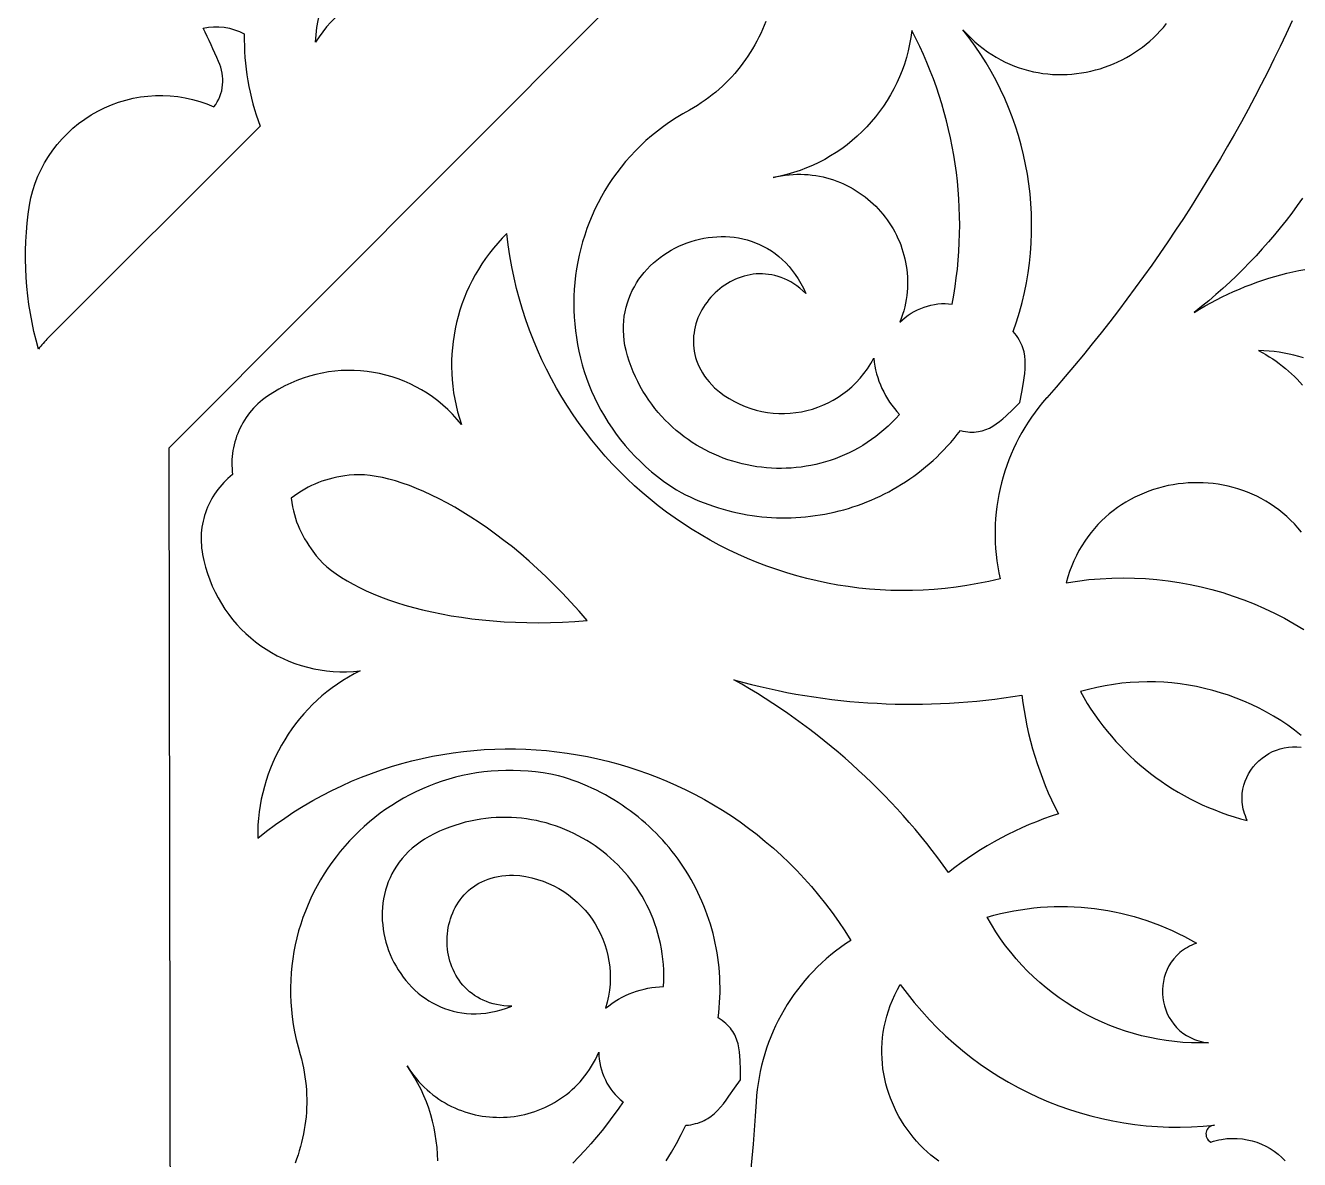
# Model space of a CAD drawing. Extents: x -570 to 570, y -425 to 425.
# Drawn here: x -149.9 to -50.5, y 1.6 to 90.1 of the extents above; entities that cross this region are included whole.
import ezdxf

# ---------------------------------------------------------------- set-up
doc = ezdxf.new("R2010")
doc.units = 0
doc.layers.add('LAYER_1', color=18, linetype='CONTINUOUS')

msp = doc.modelspace()

# ---------------------------------------------------------------- linework, layer by layer
at = {"layer": 'LAYER_1'}
for points in [[(-138.549, -6.855), (-138.656, 57.137), (-93.497, 102.42)], [(-51.107, 90.416), (-51.57, 89.417), (-52.042, 88.422), (-52.523, 87.432), (-53.013, 86.447), (-53.512, 85.467), (-54.021, 84.492), (-54.537, 83.521), (-55.063, 82.556), (-55.598, 81.595), (-56.141, 80.64), (-56.693, 79.69), (-57.254, 78.745), (-57.824, 77.805), (-58.402, 76.871), (-58.988, 75.942), (-59.584, 75.019), (-60.187, 74.101), (-60.8, 73.189), (-61.42, 72.283), (-62.049, 71.382), (-62.687, 70.487), (-63.332, 69.597), (-63.986, 68.714), (-64.649, 67.837), (-65.319, 66.965), (-65.998, 66.1), (-66.684, 65.241), (-67.379, 64.388), (-68.082, 63.541), (-68.793, 62.7), (-69.511, 61.866), (-70.238, 61.039), (-70.244, 61.025), (-70.558, 60.66), (-70.859, 60.287), (-71.149, 59.907), (-71.425, 59.519), (-71.69, 59.124), (-71.942, 58.723), (-72.182, 58.315), (-72.409, 57.901), (-72.623, 57.481), (-72.825, 57.056), (-73.013, 56.625), (-73.189, 56.19), (-73.352, 55.75), (-73.502, 55.305), (-73.639, 54.857), (-73.762, 54.405), (-73.872, 53.949), (-73.969, 53.49), (-74.053, 53.029), (-74.123, 52.565), (-74.179, 52.099), (-74.222, 51.63), (-74.251, 51.161), (-74.266, 50.69), (-74.267, 50.218), (-74.254, 49.745), (-74.227, 49.271), (-74.186, 48.798), (-74.131, 48.325), (-74.062, 47.852), (-73.978, 47.38), (-73.88, 46.909), (-74.739, 46.711), (-75.597, 46.537), (-76.454, 46.388), (-77.31, 46.263), (-78.164, 46.163), (-79.015, 46.086), (-79.865, 46.033), (-80.711, 46.004), (-81.554, 45.997), (-82.394, 46.013), (-83.229, 46.052), (-84.061, 46.114), (-84.887, 46.197), (-85.709, 46.303), (-86.525, 46.43), (-87.335, 46.578), (-88.139, 46.748), (-88.937, 46.938), (-89.728, 47.149), (-90.512, 47.38), (-91.288, 47.631), (-92.056, 47.902), (-92.815, 48.193), (-93.566, 48.503), (-94.308, 48.832), (-95.041, 49.18), (-95.764, 49.547), (-96.477, 49.932), (-97.179, 50.334), (-97.87, 50.755), (-98.55, 51.193), (-99.219, 51.649), (-99.876, 52.121), (-100.52, 52.61), (-101.152, 53.116), (-101.77, 53.638), (-102.375, 54.177), (-102.967, 54.73), (-103.544, 55.3), (-104.107, 55.884), (-104.655, 56.484), (-105.188, 57.099), (-105.705, 57.727), (-106.206, 58.371), (-106.692, 59.028), (-107.16, 59.699), (-107.611, 60.383), (-108.045, 61.08), (-108.461, 61.791), (-108.859, 62.514), (-109.239, 63.25), (-109.6, 63.998), (-109.941, 64.758), (-110.263, 65.529), (-110.565, 66.312), (-110.847, 67.107), (-111.108, 67.912), (-111.349, 68.728), (-111.567, 69.554), (-111.764, 70.39), (-111.939, 71.237), (-112.092, 72.093), (-112.221, 72.958), (-112.328, 73.833), (-112.691, 73.465), (-113.039, 73.086), (-113.371, 72.696), (-113.688, 72.297), (-113.99, 71.888), (-114.276, 71.47), (-114.546, 71.044), (-114.8, 70.609), (-115.038, 70.167), (-115.26, 69.718), (-115.467, 69.262), (-115.656, 68.8), (-115.83, 68.331), (-115.987, 67.858), (-116.127, 67.38), (-116.25, 66.897), (-116.357, 66.41), (-116.447, 65.92), (-116.52, 65.427), (-116.575, 64.931), (-116.613, 64.432), (-116.634, 63.933), (-116.638, 63.431), (-116.624, 62.93), (-116.592, 62.427), (-116.542, 61.925), (-116.475, 61.424), (-116.389, 60.923), (-116.286, 60.424), (-116.164, 59.927), (-116.024, 59.432), (-115.865, 58.94), (-116.204, 59.35), (-116.559, 59.74), (-116.929, 60.11), (-117.314, 60.459), (-117.711, 60.788), (-118.121, 61.096), (-118.543, 61.384), (-118.976, 61.65), (-119.419, 61.896), (-119.871, 62.12), (-120.332, 62.323), (-120.8, 62.505), (-121.276, 62.665), (-121.757, 62.803), (-122.245, 62.919), (-122.736, 63.014), (-123.231, 63.086), (-123.73, 63.136), (-124.23, 63.164), (-124.732, 63.169), (-125.234, 63.151), (-125.736, 63.111), (-126.237, 63.048), (-126.736, 62.961), (-127.233, 62.851), (-127.726, 62.718), (-128.215, 62.562), (-128.699, 62.382), (-129.176, 62.178), (-129.648, 61.95), (-130.111, 61.698), (-130.567, 61.422), (-130.779, 61.295), (-130.984, 61.16), (-131.183, 61.019), (-131.375, 60.871), (-131.56, 60.716), (-131.738, 60.556), (-131.909, 60.39), (-132.073, 60.219), (-132.23, 60.042), (-132.38, 59.86), (-132.523, 59.673), (-132.658, 59.482), (-132.786, 59.286), (-132.907, 59.086), (-133.02, 58.882), (-133.125, 58.675), (-133.222, 58.464), (-133.312, 58.25), (-133.394, 58.033), (-133.468, 57.813), (-133.534, 57.591), (-133.592, 57.366), (-133.642, 57.139), (-133.683, 56.911), (-133.717, 56.681), (-133.742, 56.449), (-133.758, 56.217), (-133.766, 55.983), (-133.765, 55.749), (-133.756, 55.515), (-133.738, 55.28), (-133.711, 55.046), (-133.893, 54.898), (-134.07, 54.744), (-134.239, 54.585), (-134.403, 54.419), (-134.56, 54.248), (-134.71, 54.072), (-134.854, 53.891), (-134.99, 53.705), (-135.12, 53.514), (-135.243, 53.319), (-135.359, 53.12), (-135.467, 52.916), (-135.568, 52.709), (-135.661, 52.499), (-135.747, 52.285), (-135.826, 52.067), (-135.896, 51.847), (-135.959, 51.625), (-136.013, 51.399), (-136.059, 51.172), (-136.097, 50.942), (-136.127, 50.711), (-136.148, 50.477), (-136.161, 50.243), (-136.165, 50.007), (-136.16, 49.77), (-136.147, 49.533), (-136.124, 49.295), (-136.092, 49.056), (-136.051, 48.818), (-136.001, 48.579), (-135.941, 48.341), (-135.812, 47.824), (-135.661, 47.319), (-135.487, 46.825), (-135.292, 46.344), (-135.076, 45.876), (-134.84, 45.42), (-134.584, 44.979), (-134.309, 44.551), (-134.016, 44.138), (-133.706, 43.741), (-133.378, 43.358), (-133.034, 42.992), (-132.675, 42.642), (-132.301, 42.309), (-131.912, 41.994), (-131.51, 41.696), (-131.095, 41.417), (-130.667, 41.157), (-130.228, 40.915), (-129.778, 40.694), (-129.318, 40.493), (-128.848, 40.312), (-128.37, 40.153), (-127.883, 40.015), (-127.388, 39.899), (-126.886, 39.806), (-126.378, 39.736), (-125.865, 39.689), (-125.346, 39.667), (-124.823, 39.668), (-124.297, 39.695), (-123.767, 39.747), (-124.226, 39.51), (-124.674, 39.257), (-125.111, 38.991), (-125.536, 38.71), (-125.95, 38.415), (-126.351, 38.106), (-126.74, 37.785), (-127.116, 37.451), (-127.48, 37.105), (-127.831, 36.747), (-128.168, 36.378), (-128.492, 35.997), (-128.802, 35.606), (-129.098, 35.205), (-129.38, 34.794), (-129.648, 34.373), (-129.9, 33.944), (-130.138, 33.506), (-130.36, 33.059), (-130.567, 32.605), (-130.758, 32.143), (-130.934, 31.675), (-131.093, 31.199), (-131.235, 30.718), (-131.361, 30.231), (-131.47, 29.738), (-131.562, 29.24), (-131.636, 28.738), (-131.693, 28.231), (-131.732, 27.72), (-131.752, 27.207), (-131.754, 26.69), (-131.063, 27.235), (-130.361, 27.758), (-129.649, 28.258), (-128.929, 28.735), (-128.2, 29.19), (-127.462, 29.622), (-126.717, 30.032), (-125.964, 30.419), (-125.205, 30.784), (-124.439, 31.127), (-123.667, 31.447), (-122.889, 31.746), (-122.106, 32.022), (-121.318, 32.277), (-120.526, 32.51), (-119.731, 32.721), (-118.931, 32.91), (-118.129, 33.078), (-117.324, 33.224), (-116.517, 33.348), (-115.708, 33.452), (-114.899, 33.534), (-114.088, 33.594), (-113.277, 33.634), (-112.465, 33.652), (-111.655, 33.649), (-110.845, 33.626), (-110.037, 33.581), (-109.23, 33.516), (-108.426, 33.43), (-107.624, 33.323), (-106.826, 33.196), (-106.03, 33.048), (-105.239, 32.88), (-104.453, 32.692), (-103.671, 32.483), (-102.894, 32.254), (-102.124, 32.005), (-101.359, 31.736), (-100.601, 31.446), (-99.85, 31.137), (-99.106, 30.809), (-98.371, 30.46), (-97.643, 30.092), (-96.925, 29.704), (-96.215, 29.296), (-95.516, 28.87), (-94.826, 28.423), (-94.147, 27.958), (-93.479, 27.473), (-92.822, 26.969), (-92.177, 26.446), (-91.544, 25.905), (-90.924, 25.344), (-90.317, 24.764), (-89.724, 24.166), (-89.145, 23.548), (-88.58, 22.913), (-88.03, 22.258), (-87.495, 21.586), (-86.976, 20.895), (-86.474, 20.185), (-85.988, 19.457), (-85.519, 18.712), (-85.92, 18.447), (-86.312, 18.171), (-86.695, 17.884), (-87.067, 17.587), (-87.43, 17.28), (-87.782, 16.964), (-88.125, 16.637), (-88.456, 16.301), (-88.778, 15.956), (-89.088, 15.603), (-89.388, 15.241), (-89.677, 14.87), (-89.954, 14.492), (-90.22, 14.106), (-90.475, 13.712), (-90.717, 13.311), (-90.949, 12.903), (-91.168, 12.489), (-91.375, 12.068), (-91.569, 11.641), (-91.751, 11.208), (-91.921, 10.77), (-92.078, 10.326), (-92.222, 9.877), (-92.353, 9.423), (-92.47, 8.965), (-92.574, 8.503), (-92.665, 8.037), (-92.742, 7.566), (-92.805, 7.093), (-92.854, 6.616), (-92.889, 6.136), (-92.894, 6.122), (-92.962, 5.023), (-93.04, 3.925), (-93.128, 2.828), (-93.227, 1.732), (-93.335, 0.638)], [(-92.142, 90.37), (-92.265, 90.057), (-92.396, 89.747), (-92.536, 89.44), (-92.682, 89.137), (-92.837, 88.837), (-92.999, 88.54), (-93.169, 88.247), (-93.346, 87.959), (-93.531, 87.674), (-93.723, 87.394), (-93.922, 87.118), (-94.129, 86.847), (-94.343, 86.581), (-94.565, 86.32), (-94.794, 86.064), (-95.029, 85.813), (-95.272, 85.568), (-95.522, 85.329), (-95.779, 85.096), (-96.043, 84.868), (-96.314, 84.647), (-96.592, 84.432), (-96.877, 84.224), (-97.168, 84.023), (-97.466, 83.828), (-97.771, 83.641), (-98.083, 83.461), (-98.617, 83.161), (-99.135, 82.848), (-99.637, 82.52), (-100.123, 82.179), (-100.592, 81.824), (-101.046, 81.457), (-101.483, 81.078), (-101.904, 80.688), (-102.308, 80.285), (-102.697, 79.872), (-103.069, 79.449), (-103.425, 79.016), (-103.764, 78.573), (-104.088, 78.121), (-104.394, 77.66), (-104.685, 77.192), (-104.959, 76.715), (-105.217, 76.232), (-105.458, 75.741), (-105.683, 75.244), (-105.892, 74.741), (-106.084, 74.233), (-106.26, 73.72), (-106.419, 73.202), (-106.562, 72.68), (-106.688, 72.154), (-106.797, 71.625), (-106.891, 71.093), (-106.967, 70.559), (-107.027, 70.023), (-107.071, 69.485), (-107.097, 68.946), (-107.108, 68.407), (-107.101, 67.868), (-107.078, 67.329), (-107.038, 66.791), (-106.982, 66.254), (-106.909, 65.719), (-106.819, 65.185), (-106.713, 64.655), (-106.589, 64.127), (-106.449, 63.603), (-106.293, 63.083), (-106.119, 62.567), (-105.929, 62.056), (-105.721, 61.55), (-105.497, 61.049), (-105.257, 60.555), (-104.999, 60.068), (-104.724, 59.587), (-104.433, 59.114), (-104.125, 58.649), (-103.799, 58.193), (-103.457, 57.745), (-103.098, 57.306), (-102.722, 56.877), (-102.329, 56.458), (-101.919, 56.05), (-101.491, 55.653), (-101.047, 55.267), (-100.586, 54.894), (-100.108, 54.532), (-99.612, 54.184), (-99.1, 53.849), (-98.747, 53.657), (-98.391, 53.475), (-98.033, 53.302), (-97.672, 53.137), (-97.309, 52.982), (-96.944, 52.835), (-96.577, 52.697), (-96.208, 52.568), (-95.837, 52.448), (-95.465, 52.337), (-95.092, 52.234), (-94.717, 52.14), (-94.341, 52.054), (-93.964, 51.977), (-93.586, 51.909), (-93.207, 51.849), (-92.828, 51.798), (-92.449, 51.755), (-92.069, 51.721), (-91.689, 51.695), (-91.309, 51.678), (-90.929, 51.669), (-90.549, 51.669), (-90.17, 51.676), (-89.792, 51.692), (-89.414, 51.717), (-89.037, 51.749), (-88.661, 51.79), (-88.286, 51.839), (-87.912, 51.896), (-87.54, 51.961), (-87.169, 52.034), (-86.8, 52.116), (-86.432, 52.205), (-86.067, 52.302), (-85.704, 52.408), (-85.343, 52.521), (-84.985, 52.642), (-84.629, 52.771), (-84.275, 52.908), (-83.925, 53.053), (-83.577, 53.206), (-83.233, 53.366), (-82.892, 53.534), (-82.554, 53.71), (-82.219, 53.893), (-81.889, 54.084), (-81.562, 54.283), (-81.239, 54.489), (-80.92, 54.703), (-80.606, 54.925), (-80.295, 55.153), (-79.99, 55.39), (-79.689, 55.634), (-79.392, 55.885), (-79.101, 56.143), (-78.815, 56.409), (-78.534, 56.683), (-78.258, 56.963), (-77.988, 57.251), (-77.723, 57.546), (-77.464, 57.848), (-77.211, 58.158), (-76.965, 58.475), (-76.771, 58.431), (-76.583, 58.397), (-76.401, 58.373), (-76.225, 58.359), (-76.054, 58.353), (-75.888, 58.357), (-75.727, 58.369), (-75.57, 58.389), (-75.417, 58.417), (-75.268, 58.453), (-74.981, 58.547), (-74.705, 58.669), (-74.437, 58.817), (-74.177, 58.988), (-73.92, 59.181), (-73.664, 59.392), (-73.408, 59.621), (-72.882, 60.12), (-72.322, 60.66), (-72.186, 61.462), (-72.053, 62.217), (-71.997, 62.579), (-71.951, 62.933), (-71.92, 63.279), (-71.907, 63.618), (-71.916, 63.951), (-71.949, 64.279), (-72.009, 64.603), (-72.051, 64.763), (-72.102, 64.924), (-72.16, 65.083), (-72.229, 65.242), (-72.306, 65.401), (-72.394, 65.56), (-72.492, 65.718), (-72.6, 65.877), (-72.72, 66.036), (-72.852, 66.195), (-72.595, 66.947), (-72.364, 67.703), (-72.159, 68.464), (-71.978, 69.228), (-71.823, 69.996), (-71.692, 70.766), (-71.587, 71.537), (-71.506, 72.31), (-71.451, 73.084), (-71.419, 73.858), (-71.413, 74.631), (-71.43, 75.403), (-71.472, 76.174), (-71.539, 76.942), (-71.629, 77.707), (-71.744, 78.47), (-71.882, 79.228), (-72.045, 79.981), (-72.231, 80.73), (-72.441, 81.472), (-72.674, 82.209), (-72.931, 82.938), (-73.211, 83.66), (-73.514, 84.374), (-73.841, 85.079), (-74.191, 85.775), (-74.563, 86.461), (-74.959, 87.137), (-75.377, 87.802), (-75.818, 88.455), (-76.282, 89.096), (-76.768, 89.724), (-76.467, 89.398), (-76.159, 89.088), (-75.844, 88.795), (-75.522, 88.519), (-75.193, 88.26), (-74.859, 88.017), (-74.519, 87.79), (-74.174, 87.579), (-73.825, 87.385), (-73.471, 87.206), (-73.113, 87.042), (-72.751, 86.894), (-72.387, 86.762), (-72.019, 86.644), (-71.65, 86.542), (-71.278, 86.454), (-70.904, 86.381), (-70.53, 86.322), (-70.154, 86.278), (-69.779, 86.248), (-69.403, 86.232), (-69.027, 86.229), (-68.653, 86.241), (-68.279, 86.266), (-67.907, 86.304), (-67.537, 86.355), (-67.169, 86.42), (-66.804, 86.497), (-66.442, 86.588), (-66.083, 86.69), (-65.728, 86.805), (-65.378, 86.933), (-65.032, 87.072), (-64.691, 87.224), (-64.356, 87.387), (-64.027, 87.561), (-63.703, 87.748), (-63.387, 87.945), (-63.077, 88.154), (-62.775, 88.373), (-62.48, 88.604), (-62.194, 88.845), (-61.917, 89.096), (-61.648, 89.358), (-61.388, 89.63), (-61.139, 89.912), (-60.899, 90.204)], [(-50.297, 76.607), (-50.714, 76.016), (-51.141, 75.432), (-51.578, 74.856), (-52.026, 74.288), (-52.485, 73.728), (-52.953, 73.177), (-53.431, 72.633), (-53.92, 72.098), (-54.418, 71.572), (-54.926, 71.054), (-55.444, 70.545), (-55.971, 70.046), (-56.508, 69.555), (-57.054, 69.074), (-57.61, 68.602), (-58.174, 68.14), (-58.748, 67.688), (-58.318, 67.949), (-57.885, 68.201), (-57.449, 68.443), (-57.009, 68.675), (-56.566, 68.899), (-56.12, 69.113), (-55.671, 69.317), (-55.219, 69.512), (-54.765, 69.698), (-54.308, 69.874), (-53.848, 70.041), (-53.387, 70.199), (-52.923, 70.347), (-52.458, 70.486), (-51.99, 70.616), (-51.521, 70.736), (-51.05, 70.847), (-50.578, 70.949), (-50.105, 71.042)], [(-50.225, 64.144), (-50.591, 64.256), (-50.963, 64.355), (-51.341, 64.443), (-51.724, 64.519), (-52.113, 64.583), (-52.506, 64.634), (-52.905, 64.673), (-53.309, 64.698), (-53.717, 64.71), (-53.434, 64.556), (-53.157, 64.395), (-52.885, 64.228), (-52.62, 64.055), (-52.36, 63.876), (-52.106, 63.691), (-51.858, 63.501), (-51.615, 63.305), (-51.379, 63.104), (-51.149, 62.898), (-50.925, 62.686), (-50.707, 62.47), (-50.29, 62.023)], [(-50.378, 50.555), (-50.649, 50.882), (-50.931, 51.194), (-51.223, 51.492), (-51.525, 51.775), (-51.835, 52.043), (-52.155, 52.297), (-52.482, 52.536), (-52.816, 52.761), (-53.158, 52.971), (-53.507, 53.167), (-53.862, 53.348), (-54.222, 53.515), (-54.588, 53.668), (-54.959, 53.806), (-55.333, 53.93), (-55.712, 54.04), (-56.094, 54.135), (-56.479, 54.216), (-56.867, 54.283), (-57.256, 54.336), (-57.647, 54.375), (-58.039, 54.4), (-58.431, 54.41), (-58.824, 54.407), (-59.216, 54.389), (-59.607, 54.358), (-59.997, 54.312), (-60.385, 54.253), (-60.771, 54.18), (-61.154, 54.093), (-61.533, 53.992), (-61.909, 53.877), (-62.281, 53.748), (-62.648, 53.606), (-63.011, 53.45), (-63.367, 53.28), (-63.718, 53.097), (-64.061, 52.9), (-64.398, 52.69), (-64.728, 52.465), (-65.049, 52.228), (-65.362, 51.977), (-65.666, 51.712), (-65.961, 51.434), (-66.246, 51.142), (-66.521, 50.837), (-66.785, 50.519), (-67.037, 50.187), (-67.278, 49.842), (-67.507, 49.484), (-67.723, 49.113), (-67.926, 48.728), (-68.115, 48.33), (-68.29, 47.919), (-68.451, 47.495), (-68.596, 47.058), (-68.726, 46.607), (-67.838, 46.743), (-66.949, 46.849), (-66.061, 46.924), (-65.174, 46.97), (-64.289, 46.986), (-63.406, 46.972), (-62.527, 46.93), (-61.652, 46.858), (-60.781, 46.758), (-59.916, 46.63), (-59.057, 46.473), (-58.204, 46.289), (-57.359, 46.076), (-56.521, 45.837), (-55.692, 45.57), (-54.873, 45.277), (-54.064, 44.957), (-53.265, 44.611), (-52.478, 44.238), (-51.703, 43.84), (-50.94, 43.416), (-50.191, 42.967)], [(-50.402, 34.707), (-50.921, 35.109), (-51.453, 35.492), (-51.996, 35.855), (-52.55, 36.198), (-53.113, 36.521), (-53.687, 36.825), (-54.27, 37.108), (-54.861, 37.37), (-55.46, 37.613), (-56.066, 37.834), (-56.68, 38.035), (-57.3, 38.215), (-57.925, 38.374), (-58.556, 38.511), (-59.191, 38.627), (-59.83, 38.722), (-60.473, 38.795), (-61.119, 38.846), (-61.767, 38.875), (-62.417, 38.882), (-63.069, 38.866), (-63.721, 38.828), (-64.373, 38.768), (-65.025, 38.685), (-65.676, 38.578), (-66.325, 38.449), (-66.972, 38.297), (-67.617, 38.121), (-67.353, 37.656), (-67.077, 37.199), (-66.79, 36.75), (-66.493, 36.31), (-66.185, 35.878), (-65.866, 35.455), (-65.537, 35.042), (-65.198, 34.637), (-64.85, 34.241), (-64.492, 33.855), (-64.124, 33.479), (-63.748, 33.112), (-63.362, 32.756), (-62.968, 32.409), (-62.565, 32.073), (-62.153, 31.746), (-61.734, 31.431), (-61.306, 31.126), (-60.871, 30.832), (-60.428, 30.549), (-59.978, 30.277), (-59.521, 30.017), (-59.057, 29.768), (-58.586, 29.531), (-58.109, 29.305), (-57.625, 29.092), (-57.136, 28.89), (-56.64, 28.701), (-56.139, 28.525), (-55.632, 28.361), (-55.12, 28.209), (-54.603, 28.071), (-54.683, 28.251), (-54.754, 28.431), (-54.815, 28.61), (-54.868, 28.789), (-54.912, 28.967), (-54.948, 29.144), (-54.975, 29.319), (-54.994, 29.494), (-55.008, 29.838), (-54.992, 30.175), (-54.946, 30.505), (-54.872, 30.826), (-54.772, 31.136), (-54.647, 31.435), (-54.498, 31.722), (-54.327, 31.996), (-54.136, 32.255), (-53.925, 32.498), (-53.696, 32.724), (-53.451, 32.932), (-53.191, 33.121), (-52.917, 33.29), (-52.631, 33.438), (-52.335, 33.563), (-52.029, 33.665), (-51.715, 33.742), (-51.394, 33.793), (-51.069, 33.817), (-50.739, 33.814), (-50.408, 33.781)], [(-99.899, 1.537), (-99.489, 2.207), (-99.098, 2.891), (-98.729, 3.591), (-98.381, 4.305), (-98.176, 4.325), (-97.979, 4.353), (-97.79, 4.389), (-97.609, 4.433), (-97.435, 4.484), (-97.268, 4.542), (-97.107, 4.607), (-96.953, 4.679), (-96.805, 4.757), (-96.662, 4.841), (-96.39, 5.028), (-96.136, 5.238), (-95.895, 5.468), (-95.665, 5.718), (-95.444, 5.985), (-95.227, 6.268), (-95.011, 6.565), (-94.573, 7.194), (-94.105, 7.859), (-94.121, 8.637), (-94.142, 9.361), (-94.163, 9.704), (-94.195, 10.034), (-94.242, 10.351), (-94.306, 10.656), (-94.391, 10.949), (-94.501, 11.23), (-94.566, 11.366), (-94.639, 11.5), (-94.719, 11.63), (-94.807, 11.758), (-94.904, 11.882), (-95.01, 12.004), (-95.125, 12.123), (-95.25, 12.24), (-95.385, 12.354), (-95.531, 12.465), (-95.688, 12.573), (-95.856, 12.679), (-95.808, 13.078), (-95.77, 13.475), (-95.74, 13.872), (-95.72, 14.268), (-95.708, 14.662), (-95.706, 15.055), (-95.713, 15.447), (-95.728, 15.838), (-95.753, 16.226), (-95.786, 16.613), (-95.827, 16.998), (-95.878, 17.381), (-95.936, 17.762), (-96.003, 18.141), (-96.079, 18.517), (-96.162, 18.891), (-96.254, 19.262), (-96.354, 19.63), (-96.461, 19.996), (-96.577, 20.359), (-96.701, 20.718), (-96.832, 21.075), (-96.971, 21.428), (-97.117, 21.777), (-97.271, 22.123), (-97.433, 22.466), (-97.602, 22.804), (-97.778, 23.139), (-97.961, 23.469), (-98.151, 23.795), (-98.349, 24.118), (-98.553, 24.435), (-98.764, 24.748), (-98.982, 25.057), (-99.207, 25.36), (-99.439, 25.659), (-99.676, 25.953), (-99.921, 26.242), (-100.172, 26.525), (-100.429, 26.803), (-100.692, 27.076), (-100.962, 27.343), (-101.238, 27.604), (-101.519, 27.859), (-101.807, 28.109), (-102.1, 28.352), (-102.399, 28.589), (-102.704, 28.82), (-103.015, 29.044), (-103.331, 29.262), (-103.652, 29.473), (-103.979, 29.677), (-104.311, 29.874), (-104.649, 30.064), (-104.991, 30.247), (-105.339, 30.423), (-105.691, 30.591), (-106.049, 30.752), (-106.411, 30.905), (-106.778, 31.05), (-107.15, 31.188), (-107.526, 31.317), (-107.906, 31.438), (-108.292, 31.551), (-108.891, 31.674), (-109.488, 31.776), (-110.082, 31.857), (-110.672, 31.916), (-111.259, 31.956), (-111.841, 31.975), (-112.42, 31.974), (-112.994, 31.954), (-113.563, 31.914), (-114.127, 31.856), (-114.685, 31.779), (-115.237, 31.684), (-115.784, 31.572), (-116.324, 31.441), (-116.857, 31.294), (-117.383, 31.129), (-117.902, 30.948), (-118.414, 30.751), (-118.917, 30.538), (-119.412, 30.31), (-119.899, 30.066), (-120.377, 29.807), (-120.845, 29.534), (-121.305, 29.246), (-121.754, 28.945), (-122.194, 28.63), (-122.623, 28.302), (-123.041, 27.96), (-123.449, 27.606), (-123.845, 27.24), (-124.229, 26.862), (-124.602, 26.473), (-124.963, 26.072), (-125.311, 25.66), (-125.646, 25.237), (-125.968, 24.804), (-126.277, 24.361), (-126.572, 23.909), (-126.853, 23.447), (-127.12, 22.976), (-127.372, 22.496), (-127.609, 22.008), (-127.831, 21.512), (-128.038, 21.009), (-128.228, 20.498), (-128.403, 19.98), (-128.561, 19.455), (-128.702, 18.924), (-128.827, 18.387), (-128.933, 17.844), (-129.023, 17.295), (-129.094, 16.742), (-129.147, 16.184), (-129.182, 15.622), (-129.197, 15.055), (-129.194, 14.485), (-129.171, 13.911), (-129.128, 13.334), (-129.065, 12.754), (-128.982, 12.172), (-128.878, 11.588), (-128.753, 11.002), (-128.607, 10.415), (-128.439, 9.826), (-128.345, 9.479), (-128.261, 9.131), (-128.186, 8.783), (-128.122, 8.435), (-128.067, 8.087), (-128.021, 7.739), (-127.985, 7.391), (-127.958, 7.044), (-127.94, 6.697), (-127.931, 6.351), (-127.932, 6.006), (-127.941, 5.662), (-127.96, 5.32), (-127.987, 4.978), (-128.022, 4.639), (-128.067, 4.301), (-128.119, 3.965), (-128.181, 3.63), (-128.25, 3.298), (-128.328, 2.969), (-128.414, 2.642), (-128.508, 2.317), (-128.61, 1.996), (-128.72, 1.677), (-128.837, 1.361)], [(-78.652, 1.497), (-78.966, 1.734), (-79.27, 1.982), (-79.565, 2.24), (-79.851, 2.509), (-80.127, 2.788), (-80.392, 3.077), (-80.648, 3.375), (-80.892, 3.681), (-81.125, 3.997), (-81.347, 4.32), (-81.557, 4.652), (-81.756, 4.991), (-81.941, 5.337), (-82.114, 5.69), (-82.274, 6.05), (-82.421, 6.416), (-82.554, 6.787), (-82.674, 7.164), (-82.779, 7.546), (-82.869, 7.933), (-82.945, 8.324), (-83.005, 8.719), (-83.05, 9.117), (-83.079, 9.519), (-83.092, 9.924), (-83.089, 10.332), (-83.069, 10.742), (-83.032, 11.153), (-82.977, 11.566), (-82.905, 11.981), (-82.814, 12.396), (-82.706, 12.812), (-82.579, 13.228), (-82.432, 13.643), (-82.267, 14.058), (-82.082, 14.472), (-81.877, 14.885), (-81.652, 15.296), (-81.118, 14.574), (-80.562, 13.873), (-79.985, 13.194), (-79.388, 12.537), (-78.772, 11.902), (-78.137, 11.29), (-77.483, 10.701), (-76.812, 10.135), (-76.125, 9.593), (-75.42, 9.075), (-74.701, 8.581), (-73.966, 8.111), (-73.217, 7.666), (-72.455, 7.246), (-71.679, 6.852), (-70.892, 6.483), (-70.092, 6.14), (-69.282, 5.823), (-68.461, 5.533), (-67.631, 5.269), (-66.792, 5.033), (-65.944, 4.824), (-65.089, 4.643), (-64.227, 4.489), (-63.358, 4.365), (-62.483, 4.268), (-61.604, 4.201), (-60.72, 4.162), (-59.833, 4.153), (-58.942, 4.174), (-58.049, 4.225), (-57.154, 4.307), (-57.283, 4.292), (-57.398, 4.257), (-57.502, 4.205), (-57.591, 4.137), (-57.667, 4.057), (-57.729, 3.967), (-57.775, 3.868), (-57.806, 3.764), (-57.822, 3.656), (-57.82, 3.547), (-57.802, 3.439), (-57.767, 3.334), (-57.713, 3.236), (-57.642, 3.145), (-57.551, 3.065), (-57.44, 2.998), (-57.231, 3.063), (-57.021, 3.12), (-56.812, 3.168), (-56.605, 3.208), (-56.192, 3.264), (-55.784, 3.288), (-55.382, 3.282), (-54.987, 3.247), (-54.601, 3.184), (-54.223, 3.094), (-53.855, 2.979), (-53.498, 2.838), (-53.153, 2.673), (-52.821, 2.486), (-52.503, 2.278), (-52.201, 2.049), (-51.915, 1.8), (-51.646, 1.533)], [(-117.719, 1.535), (-117.736, 2.053), (-117.773, 2.571), (-117.83, 3.088), (-117.908, 3.602), (-118.005, 4.114), (-118.124, 4.623), (-118.262, 5.128), (-118.421, 5.628), (-118.601, 6.124), (-118.801, 6.613), (-119.021, 7.097), (-119.262, 7.573), (-119.523, 8.042), (-119.805, 8.502), (-120.107, 8.954), (-119.936, 8.685), (-119.757, 8.426), (-119.572, 8.177), (-119.38, 7.937), (-119.181, 7.706), (-118.976, 7.484), (-118.765, 7.272), (-118.549, 7.069), (-118.327, 6.876), (-118.1, 6.692), (-117.868, 6.517), (-117.632, 6.351), (-117.391, 6.194), (-117.145, 6.047), (-116.896, 5.909), (-116.644, 5.78), (-116.387, 5.66), (-116.128, 5.549), (-115.866, 5.447), (-115.601, 5.355), (-115.334, 5.271), (-115.065, 5.197), (-114.793, 5.132), (-114.52, 5.075), (-114.246, 5.028), (-113.971, 4.99), (-113.694, 4.96), (-113.417, 4.94), (-113.14, 4.928), (-112.863, 4.926), (-112.585, 4.932), (-112.308, 4.947), (-112.032, 4.971), (-111.757, 5.004), (-111.482, 5.046), (-111.209, 5.096), (-110.938, 5.156), (-110.669, 5.224), (-110.401, 5.3), (-110.137, 5.386), (-109.874, 5.48), (-109.615, 5.583), (-109.359, 5.695), (-109.106, 5.815), (-108.857, 5.944), (-108.612, 6.082), (-108.371, 6.228), (-108.134, 6.383), (-107.902, 6.546), (-107.675, 6.718), (-107.453, 6.899), (-107.237, 7.088), (-107.026, 7.285), (-106.821, 7.491), (-106.622, 7.706), (-106.43, 7.929), (-106.244, 8.16), (-106.065, 8.4), (-105.894, 8.648), (-105.73, 8.904), (-105.573, 9.169), (-105.425, 9.443), (-105.285, 9.724), (-105.153, 10.014), (-105.145, 9.731), (-105.12, 9.451), (-105.079, 9.172), (-105.023, 8.897), (-104.952, 8.627), (-104.866, 8.361), (-104.765, 8.101), (-104.65, 7.847), (-104.521, 7.6), (-104.379, 7.361), (-104.224, 7.131), (-104.057, 6.91), (-103.877, 6.7), (-103.685, 6.5), (-103.482, 6.312), (-103.267, 6.137), (-103.66, 5.566), (-104.064, 5.005), (-104.479, 4.454), (-104.905, 3.912), (-105.341, 3.38), (-105.789, 2.858), (-106.246, 2.346), (-106.714, 1.844), (-107.192, 1.353)]]:
    msp.add_lwpolyline(points, dxfattribs=at)
for points in [[(-123.194, 96.49, -0.350822), (-116.767, 97.015), (-120.933, 92.849, 0.23181), (-127.239, 88.761, -0.231059)], [(-136.011, 89.852, -0.180266), (-132.802, 89.399, 0.092596), (-131.571, 82.211), (-148.082, 65.7, 0.027603), (-148.85, 64.829, -0.10766), (-149.554, 76.045, -0.486535), (-135.164, 83.715, 0.285149), (-134.811, 87.242, 0.015682)]]:
    msp.add_lwpolyline(points, format="xyb", close=True, dxfattribs=at)
for points in [[(-81.685, 66.917), (-81.48, 67.111), (-81.264, 67.293), (-81.039, 67.462), (-80.806, 67.618), (-80.564, 67.759), (-80.315, 67.887), (-80.06, 68.001), (-79.8, 68.1), (-79.534, 68.185), (-79.265, 68.254), (-78.993, 68.308), (-78.718, 68.346), (-78.442, 68.369), (-78.165, 68.375), (-77.888, 68.365), (-77.612, 68.339), (-77.489, 69.02), (-77.38, 69.703), (-77.286, 70.387), (-77.206, 71.071), (-77.141, 71.756), (-77.09, 72.442), (-77.054, 73.128), (-77.032, 73.813), (-77.025, 74.499), (-77.032, 75.184), (-77.053, 75.868), (-77.089, 76.551), (-77.139, 77.233), (-77.203, 77.914), (-77.282, 78.593), (-77.374, 79.27), (-77.481, 79.945), (-77.602, 80.618), (-77.736, 81.288), (-77.885, 81.956), (-78.048, 82.62), (-78.225, 83.281), (-78.416, 83.939), (-78.621, 84.594), (-78.839, 85.244), (-79.072, 85.89), (-79.318, 86.532), (-79.578, 87.169), (-79.852, 87.802), (-80.139, 88.43), (-80.44, 89.052), (-80.755, 89.669), (-80.83, 89.131), (-80.927, 88.6), (-81.044, 88.076), (-81.181, 87.56), (-81.339, 87.053), (-81.516, 86.554), (-81.712, 86.065), (-81.927, 85.586), (-82.159, 85.117), (-82.41, 84.659), (-82.678, 84.212), (-82.963, 83.776), (-83.265, 83.353), (-83.582, 82.942), (-83.915, 82.544), (-84.263, 82.159), (-84.627, 81.789), (-85.004, 81.432), (-85.395, 81.091), (-85.8, 80.765), (-86.218, 80.454), (-86.649, 80.16), (-87.091, 79.883), (-87.546, 79.622), (-88.012, 79.379), (-88.488, 79.154), (-88.975, 78.948), (-89.473, 78.76), (-89.979, 78.592), (-90.495, 78.443), (-91.02, 78.315), (-91.553, 78.208), (-91.242, 78.278), (-90.933, 78.335), (-90.625, 78.382), (-90.319, 78.417), (-90.016, 78.44), (-89.714, 78.453), (-89.415, 78.455), (-89.118, 78.447), (-88.824, 78.428), (-88.533, 78.398), (-88.245, 78.359), (-87.96, 78.31), (-87.679, 78.251), (-87.401, 78.183), (-87.126, 78.105), (-86.856, 78.019), (-86.59, 77.923), (-86.328, 77.819), (-86.07, 77.707), (-85.817, 77.586), (-85.568, 77.457), (-85.324, 77.32), (-85.086, 77.175), (-84.852, 77.022), (-84.624, 76.863), (-84.401, 76.696), (-84.185, 76.522), (-83.974, 76.341), (-83.769, 76.154), (-83.57, 75.96), (-83.377, 75.76), (-83.191, 75.554), (-83.012, 75.343), (-82.84, 75.125), (-82.675, 74.902), (-82.517, 74.674), (-82.366, 74.441), (-82.223, 74.203), (-82.087, 73.96), (-81.959, 73.712), (-81.84, 73.461), (-81.728, 73.205), (-81.625, 72.945), (-81.53, 72.682), (-81.445, 72.415), (-81.368, 72.144), (-81.299, 71.871), (-81.241, 71.594), (-81.191, 71.314), (-81.151, 71.032), (-81.121, 70.748), (-81.101, 70.461), (-81.09, 70.173), (-81.09, 69.882), (-81.1, 69.59), (-81.121, 69.296), (-81.152, 69.001), (-81.194, 68.705), (-81.248, 68.408), (-81.312, 68.111), (-81.388, 67.812), (-81.475, 67.514), (-81.574, 67.215)], [(-96.134, 61.811), (-95.762, 61.502), (-95.378, 61.219), (-94.984, 60.963), (-94.579, 60.733), (-94.166, 60.529), (-93.746, 60.351), (-93.319, 60.198), (-92.887, 60.071), (-92.451, 59.969), (-92.012, 59.892), (-91.57, 59.84), (-91.128, 59.812), (-90.685, 59.809), (-90.244, 59.83), (-89.805, 59.875), (-89.369, 59.944), (-88.938, 60.036), (-88.512, 60.152), (-88.093, 60.291), (-87.681, 60.453), (-87.278, 60.638), (-86.885, 60.845), (-86.503, 61.075), (-86.132, 61.326), (-85.775, 61.6), (-85.432, 61.896), (-85.104, 62.213), (-84.792, 62.552), (-84.497, 62.912), (-84.221, 63.293), (-83.964, 63.694), (-83.728, 64.117), (-83.69, 63.81), (-83.64, 63.506), (-83.577, 63.205), (-83.503, 62.907), (-83.416, 62.614), (-83.317, 62.324), (-83.206, 62.039), (-83.084, 61.759), (-82.95, 61.484), (-82.805, 61.215), (-82.649, 60.952), (-82.483, 60.695), (-82.305, 60.445), (-82.117, 60.202), (-81.918, 59.966), (-81.709, 59.738), (-82.002, 59.417), (-82.303, 59.109), (-82.61, 58.814), (-82.925, 58.532), (-83.245, 58.263), (-83.572, 58.008), (-83.905, 57.765), (-84.243, 57.534), (-84.586, 57.317), (-84.934, 57.113), (-85.287, 56.921), (-85.644, 56.741), (-86.006, 56.574), (-86.37, 56.42), (-86.739, 56.278), (-87.11, 56.149), (-87.484, 56.032), (-87.861, 55.927), (-88.24, 55.835), (-88.621, 55.754), (-89.003, 55.686), (-89.387, 55.63), (-89.771, 55.586), (-90.157, 55.554), (-90.542, 55.533), (-90.928, 55.525), (-91.314, 55.529), (-91.699, 55.544), (-92.083, 55.571), (-92.466, 55.609), (-92.847, 55.659), (-93.227, 55.721), (-93.605, 55.794), (-93.98, 55.879), (-94.353, 55.975), (-94.723, 56.082), (-95.089, 56.201), (-95.452, 56.331), (-95.812, 56.472), (-96.166, 56.624), (-96.517, 56.787), (-96.863, 56.961), (-97.203, 57.146), (-97.539, 57.342), (-97.868, 57.549), (-98.192, 57.766), (-98.509, 57.995), (-98.82, 58.234), (-99.124, 58.483), (-99.42, 58.743), (-99.71, 59.014), (-99.991, 59.295), (-100.264, 59.587), (-100.529, 59.889), (-100.785, 60.201), (-101.032, 60.523), (-101.27, 60.856), (-101.498, 61.199), (-101.717, 61.552), (-101.925, 61.915), (-102.122, 62.288), (-102.309, 62.67), (-102.484, 63.063), (-102.649, 63.466), (-102.802, 63.885), (-102.931, 64.3), (-103.037, 64.708), (-103.119, 65.111), (-103.18, 65.508), (-103.219, 65.898), (-103.237, 66.281), (-103.234, 66.657), (-103.212, 67.027), (-103.17, 67.389), (-103.109, 67.743), (-103.031, 68.089), (-102.935, 68.427), (-102.823, 68.757), (-102.694, 69.078), (-102.549, 69.391), (-102.389, 69.694), (-102.215, 69.988), (-102.027, 70.272), (-101.826, 70.546), (-101.613, 70.811), (-101.387, 71.065), (-101.15, 71.308), (-100.902, 71.54), (-100.643, 71.762), (-100.376, 71.972), (-100.099, 72.171), (-99.813, 72.357), (-99.52, 72.532), (-99.22, 72.695), (-98.913, 72.845), (-98.6, 72.982), (-98.282, 73.106), (-97.959, 73.217), (-97.631, 73.314), (-97.301, 73.398), (-96.967, 73.467), (-96.63, 73.523), (-96.292, 73.564), (-95.953, 73.59), (-95.613, 73.601), (-95.273, 73.597), (-94.934, 73.578), (-94.596, 73.542), (-94.26, 73.491), (-93.926, 73.424), (-93.595, 73.34), (-93.268, 73.24), (-92.945, 73.123), (-92.627, 72.988), (-92.314, 72.836), (-92.008, 72.666), (-91.708, 72.479), (-91.415, 72.273), (-91.13, 72.049), (-90.853, 71.807), (-90.586, 71.545), (-90.328, 71.265), (-90.081, 70.965), (-89.844, 70.645), (-89.619, 70.305), (-89.406, 69.946), (-89.205, 69.566), (-89.018, 69.166), (-89.249, 69.379), (-89.484, 69.575), (-89.721, 69.754), (-89.96, 69.916), (-90.201, 70.062), (-90.444, 70.192), (-90.688, 70.307), (-90.933, 70.405), (-91.179, 70.489), (-91.425, 70.558), (-91.671, 70.613), (-91.917, 70.654), (-92.162, 70.681), (-92.406, 70.695), (-92.648, 70.696), (-92.889, 70.684), (-93.128, 70.659), (-93.365, 70.623), (-93.599, 70.575), (-93.83, 70.516), (-94.058, 70.446), (-94.282, 70.365), (-94.503, 70.274), (-94.719, 70.173), (-94.93, 70.062), (-95.137, 69.942), (-95.338, 69.813), (-95.534, 69.675), (-95.724, 69.529), (-95.908, 69.375), (-96.085, 69.213), (-96.255, 69.045), (-96.419, 68.869), (-96.574, 68.686), (-96.722, 68.498), (-96.862, 68.303), (-96.993, 68.103), (-97.115, 67.898), (-97.228, 67.687), (-97.332, 67.472), (-97.426, 67.253), (-97.51, 67.03), (-97.583, 66.803), (-97.646, 66.573), (-97.697, 66.34), (-97.737, 66.105), (-97.766, 65.867), (-97.782, 65.628), (-97.786, 65.386), (-97.777, 65.144), (-97.755, 64.901), (-97.72, 64.657), (-97.671, 64.413), (-97.608, 64.169), (-97.53, 63.926), (-97.438, 63.683), (-97.331, 63.442), (-97.209, 63.202), (-97.071, 62.963), (-96.917, 62.727), (-96.746, 62.494), (-96.559, 62.263), (-96.356, 62.035)], [(-106.066, 43.663), (-106.698, 44.397), (-107.336, 45.107), (-107.98, 45.792), (-108.628, 46.454), (-109.279, 47.091), (-109.932, 47.704), (-110.587, 48.293), (-111.243, 48.858), (-111.898, 49.398), (-112.551, 49.914), (-113.202, 50.405), (-113.85, 50.872), (-114.493, 51.314), (-115.132, 51.731), (-115.763, 52.124), (-116.388, 52.493), (-117.005, 52.836), (-117.612, 53.155), (-118.209, 53.449), (-118.796, 53.718), (-119.37, 53.962), (-119.931, 54.181), (-120.478, 54.375), (-121.011, 54.544), (-121.527, 54.687), (-122.027, 54.806), (-122.509, 54.899), (-122.972, 54.967), (-123.416, 55.01), (-123.839, 55.027), (-124.24, 55.019), (-124.619, 54.985), (-124.955, 54.939), (-125.278, 54.887), (-125.59, 54.829), (-125.892, 54.763), (-126.184, 54.69), (-126.469, 54.608), (-126.748, 54.518), (-127.02, 54.417), (-127.289, 54.307), (-127.555, 54.185), (-127.819, 54.052), (-128.082, 53.907), (-128.346, 53.749), (-128.612, 53.578), (-128.881, 53.392), (-129.155, 53.192), (-129.102, 52.857), (-129.041, 52.536), (-128.973, 52.226), (-128.896, 51.928), (-128.81, 51.639), (-128.716, 51.358), (-128.611, 51.084), (-128.497, 50.816), (-128.373, 50.552), (-128.238, 50.291), (-128.092, 50.032), (-127.935, 49.773), (-127.767, 49.514), (-127.586, 49.253), (-127.187, 48.718), (-126.942, 48.428), (-126.663, 48.139), (-126.351, 47.853), (-126.007, 47.571), (-125.631, 47.292), (-125.224, 47.018), (-124.786, 46.75), (-124.319, 46.487), (-123.823, 46.231), (-123.299, 45.983), (-122.747, 45.742), (-122.169, 45.51), (-121.564, 45.287), (-120.934, 45.074), (-120.279, 44.871), (-119.601, 44.68), (-118.899, 44.5), (-118.175, 44.333), (-117.428, 44.179), (-116.661, 44.038), (-115.873, 43.912), (-115.066, 43.802), (-114.24, 43.706), (-113.395, 43.628), (-112.533, 43.566), (-111.654, 43.522), (-110.759, 43.496), (-109.848, 43.489), (-108.923, 43.501), (-107.984, 43.534), (-107.031, 43.588)], [(-69.321, 28.592), (-69.902, 28.401), (-70.478, 28.197), (-71.048, 27.979), (-71.613, 27.749), (-72.173, 27.506), (-72.726, 27.25), (-73.273, 26.981), (-73.814, 26.701), (-74.348, 26.407), (-74.875, 26.102), (-75.396, 25.784), (-75.909, 25.455), (-76.414, 25.113), (-76.912, 24.76), (-77.402, 24.395), (-77.884, 24.018), (-78.301, 24.595), (-78.726, 25.165), (-79.158, 25.729), (-79.597, 26.287), (-80.044, 26.838), (-80.499, 27.383), (-80.96, 27.921), (-81.429, 28.453), (-81.905, 28.978), (-82.387, 29.496), (-82.877, 30.007), (-83.374, 30.511), (-83.877, 31.009), (-84.387, 31.499), (-84.904, 31.982), (-85.427, 32.458), (-85.957, 32.927), (-86.494, 33.389), (-87.036, 33.843), (-87.585, 34.29), (-88.14, 34.729), (-88.701, 35.161), (-89.269, 35.585), (-89.842, 36.001), (-90.421, 36.409), (-91.006, 36.81), (-91.596, 37.203), (-92.193, 37.588), (-92.795, 37.964), (-93.402, 38.333), (-94.015, 38.693), (-94.633, 39.045), (-93.948, 38.857), (-93.261, 38.678), (-92.571, 38.509), (-91.88, 38.351), (-91.186, 38.201), (-90.491, 38.062), (-89.795, 37.933), (-89.096, 37.813), (-88.397, 37.703), (-87.696, 37.603), (-86.994, 37.512), (-86.291, 37.432), (-85.586, 37.361), (-84.881, 37.3), (-84.175, 37.248), (-83.469, 37.207), (-82.762, 37.175), (-82.055, 37.152), (-81.347, 37.139), (-80.639, 37.136), (-79.931, 37.143), (-79.223, 37.159), (-78.515, 37.185), (-77.807, 37.221), (-77.1, 37.266), (-76.393, 37.32), (-75.687, 37.385), (-74.981, 37.459), (-74.276, 37.542), (-73.572, 37.635), (-72.869, 37.737), (-72.167, 37.849), (-72.091, 37.244), (-72, 36.641), (-71.896, 36.04), (-71.779, 35.443), (-71.647, 34.849), (-71.502, 34.258), (-71.344, 33.671), (-71.172, 33.088), (-70.986, 32.509), (-70.788, 31.934), (-70.576, 31.364), (-70.351, 30.799), (-70.113, 30.239), (-69.862, 29.684), (-69.598, 29.135)], [(-111.8, 23.813), (-111.319, 23.771), (-110.847, 23.701), (-110.387, 23.604), (-109.938, 23.483), (-109.501, 23.337), (-109.078, 23.167), (-108.668, 22.975), (-108.272, 22.761), (-107.891, 22.526), (-107.525, 22.271), (-107.175, 21.997), (-106.842, 21.705), (-106.526, 21.396), (-106.228, 21.07), (-105.948, 20.729), (-105.688, 20.374), (-105.447, 20.004), (-105.226, 19.622), (-105.027, 19.228), (-104.849, 18.823), (-104.694, 18.409), (-104.561, 17.985), (-104.452, 17.552), (-104.367, 17.113), (-104.306, 16.667), (-104.271, 16.215), (-104.262, 15.759), (-104.28, 15.299), (-104.324, 14.836), (-104.397, 14.371), (-104.498, 13.906), (-104.628, 13.44), (-104.385, 13.631), (-104.135, 13.811), (-103.879, 13.981), (-103.616, 14.139), (-103.347, 14.286), (-103.073, 14.422), (-102.794, 14.546), (-102.51, 14.659), (-102.222, 14.759), (-101.929, 14.848), (-101.633, 14.925), (-101.334, 14.99), (-101.032, 15.042), (-100.727, 15.082), (-100.42, 15.11), (-100.111, 15.124), (-100.093, 15.559), (-100.089, 15.989), (-100.099, 16.415), (-100.123, 16.836), (-100.161, 17.252), (-100.212, 17.664), (-100.277, 18.071), (-100.354, 18.472), (-100.445, 18.868), (-100.547, 19.259), (-100.662, 19.643), (-100.789, 20.022), (-100.928, 20.395), (-101.078, 20.761), (-101.239, 21.121), (-101.411, 21.475), (-101.594, 21.821), (-101.787, 22.161), (-101.991, 22.493), (-102.204, 22.819), (-102.427, 23.136), (-102.66, 23.446), (-102.901, 23.749), (-103.152, 24.043), (-103.411, 24.329), (-103.679, 24.606), (-103.954, 24.875), (-104.238, 25.136), (-104.529, 25.387), (-104.828, 25.63), (-105.134, 25.863), (-105.447, 26.086), (-105.766, 26.301), (-106.092, 26.505), (-106.424, 26.699), (-106.762, 26.884), (-107.105, 27.058), (-107.454, 27.221), (-107.808, 27.374), (-108.167, 27.516), (-108.531, 27.648), (-108.898, 27.768), (-109.27, 27.876), (-109.646, 27.973), (-110.026, 28.059), (-110.408, 28.132), (-110.794, 28.194), (-111.183, 28.243), (-111.574, 28.28), (-111.968, 28.304), (-112.364, 28.316), (-112.762, 28.315), (-113.161, 28.3), (-113.561, 28.273), (-113.963, 28.231), (-114.366, 28.177), (-114.769, 28.108), (-115.172, 28.026), (-115.575, 27.929), (-115.979, 27.818), (-116.382, 27.693), (-116.784, 27.553), (-117.185, 27.398), (-117.585, 27.228), (-117.99, 27.038), (-118.373, 26.835), (-118.736, 26.619), (-119.078, 26.392), (-119.401, 26.153), (-119.703, 25.904), (-119.986, 25.644), (-120.25, 25.376), (-120.494, 25.098), (-120.719, 24.812), (-120.926, 24.518), (-121.115, 24.217), (-121.285, 23.909), (-121.438, 23.596), (-121.573, 23.277), (-121.69, 22.954), (-121.791, 22.626), (-121.874, 22.295), (-121.941, 21.961), (-121.992, 21.625), (-122.027, 21.287), (-122.046, 20.948), (-122.049, 20.608), (-122.037, 20.268), (-122.01, 19.929), (-121.968, 19.592), (-121.912, 19.256), (-121.841, 18.922), (-121.757, 18.592), (-121.658, 18.265), (-121.546, 17.943), (-121.421, 17.625), (-121.283, 17.313), (-121.132, 17.006), (-120.968, 16.707), (-120.793, 16.414), (-120.605, 16.13), (-120.405, 15.854), (-120.195, 15.586), (-119.972, 15.329), (-119.739, 15.082), (-119.496, 14.845), (-119.241, 14.62), (-118.977, 14.407), (-118.702, 14.206), (-118.418, 14.019), (-118.125, 13.845), (-117.822, 13.686), (-117.51, 13.542), (-117.19, 13.413), (-116.861, 13.301), (-116.524, 13.205), (-116.179, 13.127), (-115.827, 13.067), (-115.467, 13.025), (-115.1, 13.002), (-114.726, 13), (-114.345, 13.017), (-113.959, 13.056), (-113.565, 13.116), (-113.167, 13.198), (-112.762, 13.303), (-112.352, 13.431), (-111.937, 13.583), (-112.252, 13.595), (-112.556, 13.621), (-112.85, 13.661), (-113.134, 13.714), (-113.408, 13.781), (-113.672, 13.859), (-113.926, 13.95), (-114.169, 14.053), (-114.402, 14.166), (-114.625, 14.291), (-114.838, 14.425), (-115.041, 14.569), (-115.234, 14.722), (-115.417, 14.884), (-115.589, 15.055), (-115.752, 15.233), (-115.904, 15.419), (-116.047, 15.611), (-116.179, 15.81), (-116.301, 16.015), (-116.413, 16.225), (-116.515, 16.44), (-116.607, 16.66), (-116.689, 16.884), (-116.761, 17.112), (-116.823, 17.343), (-116.875, 17.576), (-116.917, 17.812), (-116.948, 18.049), (-116.97, 18.288), (-116.982, 18.527), (-116.984, 18.767), (-116.975, 19.006), (-116.957, 19.245), (-116.929, 19.483), (-116.891, 19.72), (-116.843, 19.954), (-116.785, 20.186), (-116.717, 20.415), (-116.639, 20.641), (-116.551, 20.862), (-116.453, 21.08), (-116.345, 21.292), (-116.228, 21.499), (-116.1, 21.701), (-115.963, 21.896), (-115.815, 22.085), (-115.658, 22.266), (-115.491, 22.44), (-115.314, 22.606), (-115.127, 22.763), (-114.93, 22.911), (-114.723, 23.05), (-114.507, 23.178), (-114.28, 23.296), (-114.044, 23.404), (-113.798, 23.5), (-113.542, 23.584), (-113.276, 23.655), (-113.001, 23.714), (-112.715, 23.76), (-112.42, 23.792), (-112.115, 23.81)], [(-58.574, 18.5), (-58.758, 18.428), (-58.935, 18.35), (-59.105, 18.267), (-59.269, 18.177), (-59.425, 18.082), (-59.575, 17.982), (-59.718, 17.876), (-59.854, 17.766), (-60.107, 17.532), (-60.333, 17.28), (-60.533, 17.014), (-60.706, 16.735), (-60.854, 16.444), (-60.977, 16.144), (-61.073, 15.835), (-61.145, 15.521), (-61.191, 15.203), (-61.213, 14.882), (-61.211, 14.56), (-61.184, 14.24), (-61.132, 13.922), (-61.057, 13.609), (-60.959, 13.303), (-60.837, 13.005), (-60.691, 12.718), (-60.523, 12.442), (-60.332, 12.18), (-60.118, 11.933), (-59.882, 11.704), (-59.624, 11.494), (-59.344, 11.305), (-59.196, 11.219), (-59.042, 11.139), (-58.883, 11.064), (-58.719, 10.997), (-58.549, 10.935), (-58.374, 10.881), (-58.194, 10.834), (-58.009, 10.793), (-57.818, 10.761), (-57.623, 10.736), (-58.29, 10.725), (-58.955, 10.738), (-59.616, 10.774), (-60.272, 10.832), (-60.924, 10.913), (-61.571, 11.016), (-62.211, 11.141), (-62.846, 11.288), (-63.473, 11.455), (-64.094, 11.644), (-64.706, 11.854), (-65.311, 12.084), (-65.906, 12.334), (-66.493, 12.604), (-67.069, 12.893), (-67.635, 13.202), (-68.191, 13.53), (-68.735, 13.877), (-69.267, 14.242), (-69.787, 14.625), (-70.294, 15.026), (-70.788, 15.445), (-71.268, 15.881), (-71.734, 16.334), (-72.185, 16.803), (-72.62, 17.289), (-73.04, 17.792), (-73.444, 18.31), (-73.83, 18.844), (-74.2, 19.393), (-74.551, 19.957), (-74.885, 20.536), (-74.369, 20.679), (-73.852, 20.81), (-73.332, 20.926), (-72.811, 21.029), (-72.288, 21.118), (-71.764, 21.193), (-71.24, 21.255), (-70.714, 21.304), (-70.189, 21.339), (-69.663, 21.361), (-69.137, 21.369), (-68.611, 21.364), (-68.086, 21.345), (-67.562, 21.313), (-67.04, 21.268), (-66.518, 21.21), (-65.998, 21.138), (-65.48, 21.053), (-64.965, 20.956), (-64.451, 20.844), (-63.941, 20.72), (-63.433, 20.583), (-62.929, 20.433), (-62.427, 20.27), (-61.93, 20.093), (-61.437, 19.904), (-60.948, 19.702), (-60.463, 19.487), (-59.983, 19.26), (-59.508, 19.019), (-59.038, 18.766)]]:
    msp.add_lwpolyline(points, close=True, dxfattribs=at)

doc.saveas('drawing.dxf')
